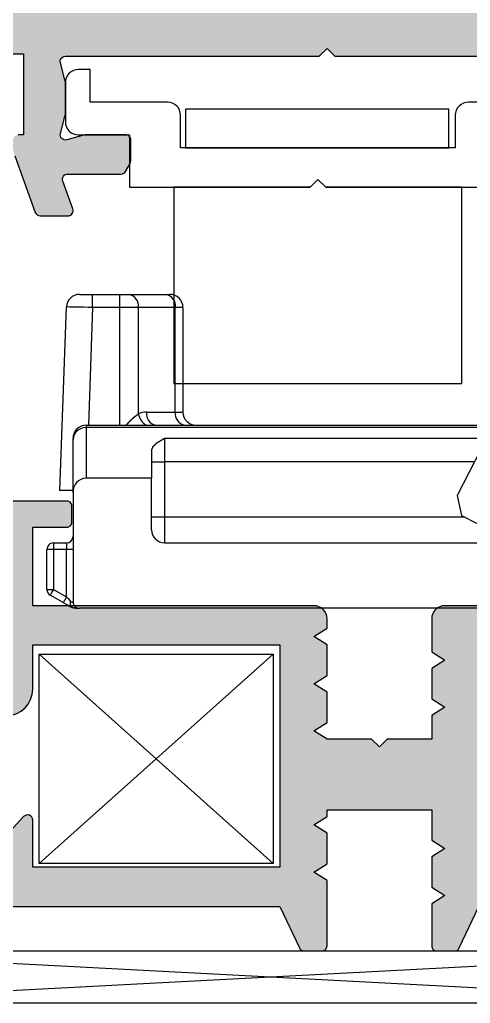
# Model space of a CAD drawing. Header units: millimetres. Extents: x -624 to 1947, y 11274 to 11571.
# Drawn here: x 1318.54 to 1335.76, y 11429.44 to 11467.04 of the extents above; entities that cross this region are included whole.
import ezdxf

# ---------------------------------------------------------------- set-up
doc = ezdxf.new("R2010")
doc.units = ezdxf.units.MM
doc.layers.add('AKSESUAR', color=7, linetype='Continuous')
doc.layers.add('aksesuar_k', color=7, linetype='Continuous')

# ---------------------------------------------------------------- blocks, each defined once
blk = doc.blocks.new('FGHDFHGFD')
at = {"color": 7, "linetype": 'Continuous'}
for p, q in [((5411.461, 1217.789), (5411.961, 1217.789)), ((5411.961, 1217.289), (5411.961, 1217.789)), ((5411.961, 1217.789), (5413.002, 1217.789)), ((5413.002, 1217.289), (5413.002, 1217.789)), ((5413.002, 1217.789), (5413.355, 1217.789)), ((5413.355, 1217.789), (5414.77, 1217.789)), ((5414.77, 1217.789), (5414.916, 1217.789)), ((5410.716, 1210.289), (5410.961, 1217.307)), ((5413.002, 1217.289), (5411.961, 1217.289)), ((5413.709, 1217.289), (5413.002, 1217.289)), ((5413.709, 1217.289), (5413.709, 1213.222)), ((5415.123, 1217.289), (5413.709, 1217.289)), ((5415.123, 1213.289), (5415.123, 1217.289)), ((5415.416, 1217.289), (5415.123, 1217.289)), ((5415.416, 1217.289), (5415.416, 1213.289)), ((5414.02, 1213.289), (5415.123, 1213.289)), ((5415.123, 1213.289), (5415.416, 1213.289)), ((5411.716, 1212.789), (5411.716, 1212.696)), ((5411.716, 1212.789), (5425.616, 1212.789)), ((5411.716, 1212.696), (5411.716, 1210.768)), ((5425.616, 1212.789), (5425.816, 1212.789)), ((5425.816, 1212.789), (5427.271, 1212.789)), ((5427.277, 1212.8), (5425.898, 1210.094)), ((5411.216, 1212.242), (5411.216, 1212.289)), ((5411.216, 1210.217), (5411.216, 1212.242)), ((5414.716, 1212.289), (5414.716, 1211.383)), ((5414.216, 1211.817), (5414.216, 1210.768)), ((5414.216, 1211.383), (5414.716, 1211.383)), ((5414.716, 1211.383), (5414.716, 1209.289)), ((5414.216, 1210.768), (5411.716, 1210.768)), ((5414.216, 1208.789), (5414.216, 1210.768)), ((5411.216, 1210.289), (5410.716, 1210.289)), ((5411.216, 1210.217), (5411.216, 1206.039)), ((5425.898, 1210.094), (5426.059, 1209.331)), ((5414.216, 1209.289), (5414.716, 1209.289)), ((5414.716, 1209.289), (5414.716, 1208.289)), ((5426.059, 1209.331), (5430.523, 1207.057)), ((5410.466, 1208.289), (5410.966, 1208.289)), ((5410.466, 1208.289), (5410.466, 1208.039)), ((5410.966, 1208.289), (5410.966, 1208.039)), ((5414.716, 1208.289), (5427.101, 1208.289)), ((5410.216, 1206.511), (5410.216, 1208.039)), ((5410.466, 1208.039), (5410.216, 1208.039)), ((5410.966, 1208.039), (5410.466, 1208.039)), ((5410.466, 1208.039), (5410.466, 1206.511)), ((5411.216, 1208.039), (5410.966, 1208.039)), ((5410.966, 1206.222), (5410.966, 1208.039)), ((5410.216, 1206.511), (5410.466, 1206.511)), ((5410.841, 1206.006), (5410.341, 1206.294)), ((5410.466, 1206.511), (5410.966, 1206.222)), ((5410.841, 1206.006), (5411.042, 1205.89)), ((5411.125, 1206.039), (5411.216, 1206.039)), ((5431.315, 1205.789), (5411.466, 1205.789))]:
    blk.add_line(p, q, dxfattribs=at)
at = {"color": 8, "linetype": 'Continuous'}
for p, q in [((5411.961, 1217.289), (5411.804, 1212.789)), ((5413.002, 1212.789), (5413.002, 1217.289)), ((5427.224, 1212.696), (5411.716, 1212.696)), ((5414.716, 1212.289), (5427.017, 1212.289)), ((5426.555, 1211.383), (5414.716, 1211.383)), ((5414.716, 1209.289), (5426.141, 1209.289))]:
    blk.add_line(p, q, dxfattribs=at)
at = {"color": 7, "linetype": 'Continuous', "flags": 128}
for points in [[(5411.961, 1217.289), (5411.788, 1217.292), (5411.619, 1217.295), (5411.461, 1217.298), (5411.318, 1217.301), (5411.195, 1217.303), (5411.095, 1217.304), (5411.021, 1217.306), (5410.976, 1217.306), (5410.961, 1217.307)], [(5410.466, 1206.511), (5410.442, 1206.469), (5410.418, 1206.428), (5410.397, 1206.391), (5410.378, 1206.358), (5410.362, 1206.331), (5410.351, 1206.311), (5410.344, 1206.299), (5410.341, 1206.294)], [(5410.966, 1206.222), (5410.942, 1206.18), (5410.918, 1206.139), (5410.897, 1206.102), (5410.878, 1206.069), (5410.862, 1206.042), (5410.851, 1206.022), (5410.843, 1206.01), (5410.841, 1206.006)], [(5410.966, 1206.222), (5411.023, 1206.157), (5411.077, 1206.095), (5411.125, 1206.039)]]:
    blk.add_lwpolyline(points, dxfattribs=at)
at = {"color": 8}
blk.add_polyline3d([(5413.24, 1212.79, 0), (5413.25, 1212.79, 0), (5413.25, 1212.8, 0), (5413.25, 1212.8, 0), (5413.25, 1212.8, 0), (5413.26, 1212.8, 0), (5413.26, 1212.81, 0), (5413.26, 1212.81, 0), (5413.26, 1212.81, 0), (5413.27, 1212.82, 0), (5413.27, 1212.82, 0), (5413.27, 1212.82, 0), (5413.28, 1212.82, 0), (5413.28, 1212.83, 0), (5413.28, 1212.83, 0), (5413.28, 1212.83, 0), (5413.29, 1212.84, 0), (5413.29, 1212.84, 0), (5413.29, 1212.84, 0), (5413.29, 1212.84, 0), (5413.3, 1212.85, 0), (5413.3, 1212.85, 0), (5413.3, 1212.85, 0), (5413.31, 1212.86, 0), (5413.31, 1212.86, 0), (5413.31, 1212.86, 0), (5413.31, 1212.87, 0), (5413.32, 1212.87, 0), (5413.32, 1212.87, 0), (5413.32, 1212.87, 0), (5413.33, 1212.88, 0), (5413.33, 1212.88, 0), (5413.33, 1212.88, 0), (5413.33, 1212.89, 0), (5413.34, 1212.89, 0), (5413.34, 1212.89, 0), (5413.34, 1212.89, 0), (5413.34, 1212.9, 0), (5413.35, 1212.9, 0), (5413.35, 1212.9, 0), (5413.35, 1212.91, 0), (5413.36, 1212.91, 0), (5413.36, 1212.91, 0), (5413.36, 1212.91, 0), (5413.36, 1212.92, 0), (5413.37, 1212.92, 0), (5413.37, 1212.92, 0), (5413.37, 1212.93, 0), (5413.38, 1212.93, 0), (5413.38, 1212.93, 0), (5413.38, 1212.93, 0), (5413.38, 1212.94, 0), (5413.39, 1212.94, 0), (5413.39, 1212.94, 0), (5413.39, 1212.95, 0), (5413.4, 1212.95, 0), (5413.4, 1212.95, 0), (5413.4, 1212.95, 0), (5413.4, 1212.96, 0), (5413.41, 1212.96, 0), (5413.41, 1212.96, 0), (5413.41, 1212.97, 0), (5413.42, 1212.97, 0), (5413.42, 1212.97, 0), (5413.42, 1212.97, 0), (5413.42, 1212.98, 0), (5413.43, 1212.98, 0), (5413.43, 1212.98, 0), (5413.43, 1212.98, 0), (5413.44, 1212.99, 0), (5413.44, 1212.99, 0), (5413.44, 1212.99, 0), (5413.44, 1213, 0), (5413.45, 1213, 0), (5413.45, 1213, 0), (5413.45, 1213, 0), (5413.46, 1213.01, 0), (5413.46, 1213.01, 0), (5413.46, 1213.01, 0), (5413.46, 1213.02, 0), (5413.47, 1213.02, 0), (5413.47, 1213.02, 0), (5413.47, 1213.02, 0), (5413.48, 1213.03, 0), (5413.48, 1213.03, 0), (5413.48, 1213.03, 0), (5413.48, 1213.03, 0), (5413.49, 1213.04, 0), (5413.49, 1213.04, 0), (5413.49, 1213.04, 0), (5413.5, 1213.05, 0), (5413.5, 1213.05, 0), (5413.5, 1213.05, 0), (5413.51, 1213.05, 0), (5413.51, 1213.06, 0), (5413.51, 1213.06, 0), (5413.51, 1213.06, 0), (5413.52, 1213.06, 0), (5413.52, 1213.07, 0), (5413.52, 1213.07, 0), (5413.53, 1213.07, 0), (5413.53, 1213.07, 0), (5413.53, 1213.08, 0), (5413.54, 1213.08, 0), (5413.54, 1213.08, 0), (5413.54, 1213.08, 0), (5413.54, 1213.09, 0), (5413.55, 1213.09, 0), (5413.55, 1213.09, 0), (5413.55, 1213.1, 0), (5413.56, 1213.1, 0), (5413.56, 1213.1, 0), (5413.56, 1213.1, 0), (5413.57, 1213.11, 0), (5413.57, 1213.11, 0), (5413.57, 1213.11, 0), (5413.58, 1213.11, 0), (5413.58, 1213.12, 0), (5413.58, 1213.12, 0), (5413.58, 1213.12, 0), (5413.59, 1213.12, 0), (5413.59, 1213.13, 0), (5413.59, 1213.13, 0), (5413.6, 1213.13, 0), (5413.6, 1213.13, 0), (5413.6, 1213.14, 0), (5413.61, 1213.14, 0), (5413.61, 1213.14, 0), (5413.61, 1213.14, 0), (5413.62, 1213.15, 0), (5413.62, 1213.15, 0), (5413.62, 1213.15, 0), (5413.62, 1213.15, 0), (5413.63, 1213.16, 0), (5413.63, 1213.16, 0), (5413.63, 1213.16, 0), (5413.64, 1213.16, 0), (5413.64, 1213.17, 0), (5413.64, 1213.17, 0), (5413.65, 1213.17, 0), (5413.65, 1213.17, 0), (5413.65, 1213.18, 0), (5413.66, 1213.18, 0), (5413.66, 1213.18, 0), (5413.66, 1213.18, 0), (5413.67, 1213.19, 0), (5413.67, 1213.19, 0), (5413.67, 1213.19, 0), (5413.67, 1213.19, 0), (5413.68, 1213.2, 0), (5413.68, 1213.2, 0), (5413.68, 1213.2, 0), (5413.69, 1213.2, 0), (5413.69, 1213.21, 0), (5413.69, 1213.21, 0), (5413.7, 1213.21, 0), (5413.7, 1213.21, 0), (5413.7, 1213.22, 0), (5413.71, 1213.22, 0), (5413.71, 1213.22, 0)], dxfattribs=at)
at = {"color": 7}
for points in [[(5414.22, 1211.82, 0), (5414.22, 1211.82, 0), (5414.22, 1211.82, 0), (5414.22, 1211.83, 0), (5414.22, 1211.83, 0), (5414.22, 1211.83, 0), (5414.22, 1211.83, 0), (5414.22, 1211.84, 0), (5414.22, 1211.84, 0), (5414.23, 1211.84, 0), (5414.23, 1211.85, 0), (5414.23, 1211.85, 0), (5414.23, 1211.85, 0), (5414.23, 1211.86, 0), (5414.23, 1211.86, 0), (5414.23, 1211.86, 0), (5414.23, 1211.87, 0), (5414.23, 1211.87, 0), (5414.23, 1211.87, 0), (5414.24, 1211.87, 0), (5414.24, 1211.88, 0), (5414.24, 1211.88, 0), (5414.24, 1211.88, 0), (5414.24, 1211.89, 0), (5414.24, 1211.89, 0), (5414.24, 1211.89, 0), (5414.24, 1211.9, 0), (5414.24, 1211.9, 0), (5414.25, 1211.9, 0), (5414.25, 1211.9, 0), (5414.25, 1211.91, 0), (5414.25, 1211.91, 0), (5414.25, 1211.91, 0), (5414.25, 1211.92, 0), (5414.25, 1211.92, 0), (5414.25, 1211.92, 0), (5414.26, 1211.92, 0), (5414.26, 1211.93, 0), (5414.26, 1211.93, 0), (5414.26, 1211.93, 0), (5414.26, 1211.94, 0), (5414.26, 1211.94, 0), (5414.26, 1211.94, 0), (5414.27, 1211.94, 0), (5414.27, 1211.95, 0), (5414.27, 1211.95, 0), (5414.27, 1211.95, 0), (5414.27, 1211.96, 0), (5414.27, 1211.96, 0), (5414.27, 1211.96, 0), (5414.28, 1211.96, 0), (5414.28, 1211.97, 0), (5414.28, 1211.97, 0), (5414.28, 1211.97, 0), (5414.28, 1211.97, 0), (5414.28, 1211.98, 0), (5414.29, 1211.98, 0), (5414.29, 1211.98, 0), (5414.29, 1211.98, 0), (5414.29, 1211.99, 0), (5414.29, 1211.99, 0), (5414.29, 1211.99, 0), (5414.3, 1211.99, 0), (5414.3, 1212, 0), (5414.3, 1212, 0), (5414.3, 1212, 0), (5414.3, 1212, 0), (5414.31, 1212.01, 0), (5414.31, 1212.01, 0), (5414.31, 1212.01, 0), (5414.31, 1212.01, 0), (5414.31, 1212.02, 0), (5414.32, 1212.02, 0), (5414.32, 1212.02, 0), (5414.32, 1212.02, 0), (5414.32, 1212.03, 0), (5414.32, 1212.03, 0), (5414.33, 1212.03, 0), (5414.33, 1212.03, 0), (5414.33, 1212.03, 0), (5414.33, 1212.04, 0), (5414.33, 1212.04, 0), (5414.34, 1212.04, 0), (5414.34, 1212.04, 0), (5414.34, 1212.05, 0), (5414.34, 1212.05, 0), (5414.35, 1212.05, 0), (5414.35, 1212.05, 0), (5414.35, 1212.05, 0), (5414.35, 1212.06, 0), (5414.35, 1212.06, 0), (5414.36, 1212.06, 0), (5414.36, 1212.06, 0), (5414.36, 1212.06, 0), (5414.36, 1212.07, 0), (5414.37, 1212.07, 0), (5414.37, 1212.07, 0), (5414.37, 1212.07, 0), (5414.37, 1212.08, 0), (5414.38, 1212.08, 0), (5414.38, 1212.08, 0), (5414.38, 1212.08, 0), (5414.38, 1212.08, 0), (5414.39, 1212.09, 0), (5414.39, 1212.09, 0), (5414.39, 1212.09, 0), (5414.39, 1212.09, 0), (5414.4, 1212.09, 0), (5414.4, 1212.1, 0), (5414.4, 1212.1, 0), (5414.4, 1212.1, 0), (5414.41, 1212.1, 0), (5414.41, 1212.1, 0), (5414.41, 1212.1, 0), (5414.41, 1212.11, 0), (5414.42, 1212.11, 0), (5414.42, 1212.11, 0), (5414.42, 1212.11, 0), (5414.42, 1212.11, 0), (5414.43, 1212.12, 0), (5414.43, 1212.12, 0), (5414.43, 1212.12, 0), (5414.43, 1212.12, 0), (5414.44, 1212.12, 0), (5414.44, 1212.13, 0), (5414.44, 1212.13, 0), (5414.45, 1212.13, 0), (5414.45, 1212.13, 0), (5414.45, 1212.13, 0), (5414.45, 1212.13, 0), (5414.46, 1212.14, 0), (5414.46, 1212.14, 0), (5414.46, 1212.14, 0), (5414.46, 1212.14, 0), (5414.47, 1212.14, 0), (5414.47, 1212.14, 0), (5414.47, 1212.15, 0), (5414.48, 1212.15, 0), (5414.48, 1212.15, 0), (5414.48, 1212.15, 0), (5414.48, 1212.15, 0), (5414.49, 1212.16, 0), (5414.49, 1212.16, 0), (5414.49, 1212.16, 0), (5414.5, 1212.16, 0), (5414.5, 1212.16, 0), (5414.5, 1212.16, 0), (5414.5, 1212.17, 0), (5414.51, 1212.17, 0), (5414.51, 1212.17, 0), (5414.51, 1212.17, 0), (5414.52, 1212.17, 0), (5414.52, 1212.17, 0), (5414.52, 1212.18, 0), (5414.52, 1212.18, 0), (5414.53, 1212.18, 0), (5414.53, 1212.18, 0), (5414.53, 1212.18, 0), (5414.54, 1212.18, 0), (5414.54, 1212.19, 0), (5414.54, 1212.19, 0), (5414.54, 1212.19, 0), (5414.55, 1212.19, 0), (5414.55, 1212.19, 0), (5414.55, 1212.19, 0), (5414.56, 1212.2, 0), (5414.56, 1212.2, 0), (5414.56, 1212.2, 0), (5414.56, 1212.2, 0), (5414.57, 1212.2, 0), (5414.57, 1212.2, 0), (5414.57, 1212.2, 0), (5414.58, 1212.21, 0), (5414.58, 1212.21, 0), (5414.58, 1212.21, 0), (5414.58, 1212.21, 0), (5414.59, 1212.21, 0), (5414.59, 1212.21, 0), (5414.59, 1212.22, 0), (5414.6, 1212.22, 0), (5414.6, 1212.22, 0), (5414.6, 1212.22, 0), (5414.6, 1212.22, 0), (5414.61, 1212.22, 0), (5414.61, 1212.23, 0), (5414.61, 1212.23, 0), (5414.61, 1212.23, 0), (5414.62, 1212.23, 0), (5414.62, 1212.23, 0), (5414.62, 1212.23, 0), (5414.63, 1212.24, 0), (5414.63, 1212.24, 0), (5414.63, 1212.24, 0), (5414.63, 1212.24, 0), (5414.64, 1212.24, 0), (5414.64, 1212.24, 0), (5414.64, 1212.25, 0), (5414.65, 1212.25, 0), (5414.65, 1212.25, 0), (5414.65, 1212.25, 0), (5414.65, 1212.25, 0), (5414.66, 1212.25, 0), (5414.66, 1212.25, 0), (5414.66, 1212.26, 0), (5414.66, 1212.26, 0), (5414.67, 1212.26, 0), (5414.67, 1212.26, 0), (5414.67, 1212.26, 0), (5414.68, 1212.26, 0), (5414.68, 1212.27, 0), (5414.68, 1212.27, 0), (5414.68, 1212.27, 0), (5414.69, 1212.27, 0), (5414.69, 1212.27, 0), (5414.69, 1212.27, 0), (5414.69, 1212.28, 0), (5414.7, 1212.28, 0), (5414.7, 1212.28, 0), (5414.7, 1212.28, 0), (5414.71, 1212.28, 0), (5414.71, 1212.28, 0), (5414.71, 1212.29, 0), (5414.71, 1212.29, 0), (5414.72, 1212.29, 0)], [(5411.04, 1205.89, 0), (5411.04, 1205.89, 0), (5411.04, 1205.89, 0), (5411.04, 1205.89, 0), (5411.04, 1205.89, 0), (5411.05, 1205.89, 0), (5411.05, 1205.89, 0), (5411.05, 1205.89, 0), (5411.05, 1205.89, 0), (5411.05, 1205.89, 0), (5411.05, 1205.89, 0), (5411.05, 1205.89, 0), (5411.05, 1205.89, 0), (5411.05, 1205.88, 0), (5411.05, 1205.88, 0), (5411.05, 1205.88, 0), (5411.05, 1205.88, 0), (5411.05, 1205.88, 0), (5411.05, 1205.88, 0), (5411.06, 1205.88, 0), (5411.06, 1205.88, 0), (5411.06, 1205.88, 0), (5411.06, 1205.88, 0), (5411.06, 1205.88, 0), (5411.06, 1205.88, 0), (5411.06, 1205.88, 0), (5411.06, 1205.88, 0), (5411.06, 1205.88, 0), (5411.06, 1205.88, 0), (5411.06, 1205.88, 0), (5411.06, 1205.88, 0), (5411.06, 1205.88, 0), (5411.06, 1205.88, 0), (5411.07, 1205.88, 0), (5411.07, 1205.88, 0), (5411.07, 1205.88, 0), (5411.07, 1205.88, 0), (5411.07, 1205.88, 0), (5411.07, 1205.88, 0), (5411.07, 1205.87, 0), (5411.07, 1205.87, 0), (5411.07, 1205.87, 0), (5411.07, 1205.87, 0), (5411.07, 1205.87, 0), (5411.07, 1205.87, 0), (5411.07, 1205.87, 0), (5411.07, 1205.87, 0), (5411.08, 1205.87, 0), (5411.08, 1205.87, 0), (5411.08, 1205.87, 0), (5411.08, 1205.87, 0), (5411.08, 1205.87, 0), (5411.08, 1205.87, 0), (5411.08, 1205.87, 0), (5411.08, 1205.87, 0), (5411.08, 1205.87, 0), (5411.08, 1205.87, 0), (5411.08, 1205.87, 0), (5411.08, 1205.87, 0), (5411.08, 1205.87, 0), (5411.08, 1205.87, 0), (5411.09, 1205.87, 0), (5411.09, 1205.87, 0), (5411.09, 1205.87, 0), (5411.09, 1205.87, 0), (5411.09, 1205.87, 0), (5411.09, 1205.87, 0), (5411.09, 1205.86, 0), (5411.09, 1205.86, 0), (5411.09, 1205.86, 0), (5411.09, 1205.86, 0), (5411.09, 1205.86, 0), (5411.09, 1205.86, 0), (5411.09, 1205.86, 0), (5411.1, 1205.86, 0), (5411.1, 1205.86, 0), (5411.1, 1205.86, 0), (5411.1, 1205.86, 0), (5411.1, 1205.86, 0), (5411.1, 1205.86, 0), (5411.1, 1205.86, 0), (5411.1, 1205.86, 0), (5411.1, 1205.86, 0), (5411.1, 1205.86, 0), (5411.1, 1205.86, 0), (5411.1, 1205.86, 0), (5411.1, 1205.86, 0), (5411.1, 1205.86, 0), (5411.11, 1205.86, 0), (5411.11, 1205.86, 0), (5411.11, 1205.86, 0), (5411.11, 1205.86, 0), (5411.11, 1205.86, 0), (5411.11, 1205.86, 0), (5411.11, 1205.86, 0), (5411.11, 1205.86, 0), (5411.11, 1205.86, 0), (5411.11, 1205.85, 0), (5411.11, 1205.85, 0), (5411.11, 1205.85, 0), (5411.11, 1205.85, 0), (5411.11, 1205.85, 0), (5411.12, 1205.85, 0), (5411.12, 1205.85, 0), (5411.12, 1205.85, 0), (5411.12, 1205.85, 0), (5411.12, 1205.85, 0), (5411.12, 1205.85, 0), (5411.12, 1205.85, 0), (5411.12, 1205.85, 0), (5411.12, 1205.85, 0), (5411.12, 1205.85, 0), (5411.12, 1205.85, 0), (5411.12, 1205.85, 0), (5411.12, 1205.85, 0), (5411.13, 1205.85, 0), (5411.13, 1205.85, 0), (5411.13, 1205.85, 0), (5411.13, 1205.85, 0), (5411.13, 1205.85, 0), (5411.13, 1205.85, 0), (5411.13, 1205.85, 0), (5411.13, 1205.85, 0), (5411.13, 1205.85, 0), (5411.13, 1205.85, 0), (5411.13, 1205.85, 0), (5411.13, 1205.85, 0), (5411.13, 1205.85, 0), (5411.13, 1205.85, 0), (5411.14, 1205.84, 0), (5411.14, 1205.84, 0), (5411.14, 1205.84, 0), (5411.14, 1205.84, 0), (5411.14, 1205.84, 0), (5411.14, 1205.84, 0), (5411.14, 1205.84, 0), (5411.14, 1205.84, 0), (5411.14, 1205.84, 0), (5411.14, 1205.84, 0), (5411.14, 1205.84, 0), (5411.14, 1205.84, 0), (5411.14, 1205.84, 0), (5411.15, 1205.84, 0), (5411.15, 1205.84, 0), (5411.15, 1205.84, 0), (5411.15, 1205.84, 0), (5411.15, 1205.84, 0), (5411.15, 1205.84, 0), (5411.15, 1205.84, 0), (5411.15, 1205.84, 0), (5411.15, 1205.84, 0), (5411.15, 1205.84, 0), (5411.15, 1205.84, 0), (5411.15, 1205.84, 0), (5411.15, 1205.84, 0), (5411.16, 1205.84, 0), (5411.16, 1205.84, 0), (5411.16, 1205.84, 0), (5411.16, 1205.84, 0), (5411.16, 1205.84, 0)], [(5411.16, 1205.84, 0), (5411.16, 1205.84, 0), (5411.16, 1205.84, 0), (5411.16, 1205.84, 0), (5411.16, 1205.84, 0), (5411.16, 1205.84, 0), (5411.16, 1205.84, 0), (5411.15, 1205.84, 0), (5411.15, 1205.84, 0), (5411.15, 1205.84, 0), (5411.15, 1205.84, 0), (5411.15, 1205.84, 0), (5411.15, 1205.84, 0), (5411.15, 1205.84, 0), (5411.15, 1205.85, 0), (5411.15, 1205.85, 0), (5411.15, 1205.85, 0), (5411.15, 1205.85, 0), (5411.15, 1205.85, 0), (5411.15, 1205.85, 0), (5411.15, 1205.85, 0), (5411.15, 1205.85, 0), (5411.15, 1205.85, 0), (5411.15, 1205.85, 0), (5411.15, 1205.85, 0), (5411.15, 1205.85, 0), (5411.15, 1205.85, 0), (5411.15, 1205.85, 0), (5411.15, 1205.86, 0), (5411.15, 1205.86, 0), (5411.15, 1205.86, 0), (5411.14, 1205.86, 0), (5411.14, 1205.86, 0), (5411.14, 1205.86, 0), (5411.14, 1205.86, 0), (5411.14, 1205.86, 0), (5411.14, 1205.86, 0), (5411.14, 1205.86, 0), (5411.14, 1205.86, 0), (5411.14, 1205.86, 0), (5411.14, 1205.86, 0), (5411.14, 1205.86, 0), (5411.14, 1205.87, 0), (5411.14, 1205.87, 0), (5411.14, 1205.87, 0), (5411.14, 1205.87, 0), (5411.14, 1205.87, 0), (5411.14, 1205.87, 0), (5411.14, 1205.87, 0), (5411.14, 1205.87, 0), (5411.14, 1205.87, 0), (5411.14, 1205.87, 0), (5411.14, 1205.87, 0), (5411.14, 1205.87, 0), (5411.14, 1205.87, 0), (5411.14, 1205.88, 0), (5411.14, 1205.88, 0), (5411.14, 1205.88, 0), (5411.14, 1205.88, 0), (5411.14, 1205.88, 0), (5411.14, 1205.88, 0), (5411.13, 1205.88, 0), (5411.13, 1205.88, 0), (5411.13, 1205.88, 0), (5411.13, 1205.88, 0), (5411.13, 1205.88, 0), (5411.13, 1205.88, 0), (5411.13, 1205.89, 0), (5411.13, 1205.89, 0), (5411.13, 1205.89, 0), (5411.13, 1205.89, 0), (5411.13, 1205.89, 0), (5411.13, 1205.89, 0), (5411.13, 1205.89, 0), (5411.13, 1205.89, 0), (5411.13, 1205.89, 0), (5411.13, 1205.89, 0), (5411.13, 1205.89, 0), (5411.13, 1205.89, 0), (5411.13, 1205.89, 0), (5411.13, 1205.9, 0), (5411.13, 1205.9, 0), (5411.13, 1205.9, 0), (5411.13, 1205.9, 0), (5411.13, 1205.9, 0), (5411.13, 1205.9, 0), (5411.13, 1205.9, 0), (5411.13, 1205.9, 0), (5411.13, 1205.9, 0), (5411.13, 1205.9, 0), (5411.13, 1205.9, 0), (5411.13, 1205.9, 0), (5411.13, 1205.91, 0), (5411.13, 1205.91, 0), (5411.13, 1205.91, 0), (5411.13, 1205.91, 0), (5411.13, 1205.91, 0), (5411.13, 1205.91, 0), (5411.13, 1205.91, 0), (5411.13, 1205.91, 0), (5411.13, 1205.91, 0), (5411.13, 1205.91, 0), (5411.13, 1205.91, 0), (5411.13, 1205.91, 0), (5411.13, 1205.91, 0), (5411.13, 1205.92, 0), (5411.13, 1205.92, 0), (5411.13, 1205.92, 0), (5411.12, 1205.92, 0), (5411.12, 1205.92, 0), (5411.12, 1205.92, 0), (5411.12, 1205.92, 0), (5411.12, 1205.92, 0), (5411.12, 1205.92, 0), (5411.12, 1205.92, 0), (5411.12, 1205.92, 0), (5411.12, 1205.92, 0), (5411.12, 1205.93, 0), (5411.12, 1205.93, 0), (5411.12, 1205.93, 0), (5411.12, 1205.93, 0), (5411.12, 1205.93, 0), (5411.12, 1205.93, 0), (5411.12, 1205.93, 0), (5411.12, 1205.93, 0), (5411.12, 1205.93, 0), (5411.12, 1205.93, 0), (5411.12, 1205.93, 0), (5411.12, 1205.93, 0), (5411.12, 1205.94, 0), (5411.12, 1205.94, 0), (5411.12, 1205.94, 0), (5411.12, 1205.94, 0), (5411.12, 1205.94, 0), (5411.12, 1205.94, 0), (5411.12, 1205.94, 0), (5411.12, 1205.94, 0), (5411.12, 1205.94, 0), (5411.12, 1205.94, 0), (5411.12, 1205.94, 0), (5411.12, 1205.94, 0), (5411.12, 1205.95, 0), (5411.12, 1205.95, 0), (5411.12, 1205.95, 0), (5411.12, 1205.95, 0), (5411.12, 1205.95, 0), (5411.12, 1205.95, 0), (5411.12, 1205.95, 0), (5411.12, 1205.95, 0), (5411.12, 1205.95, 0), (5411.12, 1205.95, 0), (5411.12, 1205.95, 0), (5411.12, 1205.95, 0), (5411.12, 1205.96, 0), (5411.12, 1205.96, 0), (5411.12, 1205.96, 0), (5411.12, 1205.96, 0), (5411.12, 1205.96, 0), (5411.12, 1205.96, 0), (5411.12, 1205.96, 0), (5411.12, 1205.96, 0), (5411.12, 1205.96, 0), (5411.12, 1205.96, 0), (5411.12, 1205.96, 0), (5411.12, 1205.96, 0), (5411.12, 1205.97, 0), (5411.12, 1205.97, 0), (5411.12, 1205.97, 0), (5411.12, 1205.97, 0), (5411.12, 1205.97, 0), (5411.12, 1205.97, 0), (5411.12, 1205.97, 0), (5411.12, 1205.97, 0), (5411.12, 1205.97, 0), (5411.12, 1205.97, 0), (5411.12, 1205.97, 0), (5411.12, 1205.97, 0), (5411.12, 1205.98, 0), (5411.12, 1205.98, 0), (5411.12, 1205.98, 0), (5411.12, 1205.98, 0), (5411.12, 1205.98, 0), (5411.12, 1205.98, 0), (5411.12, 1205.98, 0), (5411.12, 1205.98, 0), (5411.12, 1205.98, 0), (5411.12, 1205.98, 0), (5411.12, 1205.98, 0), (5411.12, 1205.98, 0), (5411.12, 1205.98, 0), (5411.12, 1205.99, 0), (5411.12, 1205.99, 0), (5411.12, 1205.99, 0), (5411.12, 1205.99, 0), (5411.12, 1205.99, 0), (5411.12, 1205.99, 0), (5411.12, 1205.99, 0), (5411.12, 1205.99, 0), (5411.12, 1205.99, 0), (5411.12, 1205.99, 0), (5411.12, 1205.99, 0), (5411.12, 1205.99, 0), (5411.12, 1206, 0), (5411.12, 1206, 0), (5411.12, 1206, 0), (5411.12, 1206, 0), (5411.12, 1206, 0), (5411.12, 1206, 0), (5411.12, 1206, 0), (5411.12, 1206, 0), (5411.12, 1206, 0), (5411.12, 1206, 0), (5411.12, 1206, 0), (5411.12, 1206, 0), (5411.12, 1206.01, 0), (5411.12, 1206.01, 0), (5411.12, 1206.01, 0), (5411.12, 1206.01, 0), (5411.12, 1206.01, 0), (5411.12, 1206.01, 0), (5411.12, 1206.01, 0), (5411.12, 1206.01, 0), (5411.12, 1206.01, 0), (5411.12, 1206.01, 0), (5411.12, 1206.01, 0), (5411.12, 1206.01, 0), (5411.12, 1206.02, 0), (5411.12, 1206.02, 0), (5411.12, 1206.02, 0), (5411.12, 1206.02, 0), (5411.12, 1206.02, 0), (5411.12, 1206.02, 0), (5411.12, 1206.02, 0), (5411.12, 1206.02, 0), (5411.12, 1206.02, 0), (5411.12, 1206.02, 0), (5411.12, 1206.02, 0), (5411.12, 1206.02, 0), (5411.12, 1206.03, 0), (5411.12, 1206.03, 0), (5411.12, 1206.03, 0), (5411.12, 1206.03, 0), (5411.12, 1206.03, 0), (5411.12, 1206.03, 0), (5411.12, 1206.03, 0), (5411.12, 1206.03, 0), (5411.12, 1206.03, 0), (5411.12, 1206.03, 0), (5411.12, 1206.03, 0), (5411.12, 1206.03, 0), (5411.12, 1206.04, 0), (5411.12, 1206.04, 0), (5411.12, 1206.04, 0), (5411.12, 1206.04, 0), (5411.12, 1206.04, 0), (5411.12, 1206.04, 0)], [(5411.16, 1205.84, 0), (5411.16, 1205.84, 0), (5411.16, 1205.83, 0), (5411.16, 1205.83, 0), (5411.16, 1205.83, 0), (5411.16, 1205.83, 0), (5411.16, 1205.83, 0), (5411.16, 1205.83, 0), (5411.17, 1205.83, 0), (5411.17, 1205.83, 0), (5411.17, 1205.83, 0), (5411.17, 1205.83, 0), (5411.17, 1205.83, 0), (5411.17, 1205.83, 0), (5411.17, 1205.83, 0), (5411.17, 1205.83, 0), (5411.17, 1205.83, 0), (5411.17, 1205.83, 0), (5411.18, 1205.83, 0), (5411.18, 1205.83, 0), (5411.18, 1205.83, 0), (5411.18, 1205.83, 0), (5411.18, 1205.83, 0), (5411.18, 1205.83, 0), (5411.18, 1205.83, 0), (5411.18, 1205.83, 0), (5411.18, 1205.83, 0), (5411.18, 1205.83, 0), (5411.19, 1205.83, 0), (5411.19, 1205.83, 0), (5411.19, 1205.83, 0), (5411.19, 1205.83, 0), (5411.19, 1205.83, 0), (5411.19, 1205.83, 0), (5411.19, 1205.82, 0), (5411.19, 1205.82, 0), (5411.19, 1205.82, 0), (5411.19, 1205.82, 0), (5411.2, 1205.82, 0), (5411.2, 1205.82, 0), (5411.2, 1205.82, 0), (5411.2, 1205.82, 0), (5411.2, 1205.82, 0), (5411.2, 1205.82, 0), (5411.2, 1205.82, 0), (5411.2, 1205.82, 0), (5411.2, 1205.82, 0), (5411.2, 1205.82, 0), (5411.21, 1205.82, 0), (5411.21, 1205.82, 0), (5411.21, 1205.82, 0), (5411.21, 1205.82, 0), (5411.21, 1205.82, 0), (5411.21, 1205.82, 0), (5411.21, 1205.82, 0), (5411.21, 1205.82, 0), (5411.21, 1205.82, 0), (5411.21, 1205.82, 0), (5411.22, 1205.82, 0), (5411.22, 1205.82, 0), (5411.22, 1205.82, 0), (5411.22, 1205.82, 0), (5411.22, 1205.82, 0), (5411.22, 1205.82, 0), (5411.22, 1205.82, 0), (5411.22, 1205.82, 0), (5411.22, 1205.82, 0), (5411.22, 1205.81, 0), (5411.23, 1205.81, 0), (5411.23, 1205.81, 0), (5411.23, 1205.81, 0), (5411.23, 1205.81, 0), (5411.23, 1205.81, 0), (5411.23, 1205.81, 0), (5411.23, 1205.81, 0), (5411.23, 1205.81, 0), (5411.23, 1205.81, 0), (5411.23, 1205.81, 0), (5411.24, 1205.81, 0), (5411.24, 1205.81, 0), (5411.24, 1205.81, 0), (5411.24, 1205.81, 0), (5411.24, 1205.81, 0), (5411.24, 1205.81, 0), (5411.24, 1205.81, 0), (5411.24, 1205.81, 0), (5411.24, 1205.81, 0), (5411.24, 1205.81, 0), (5411.25, 1205.81, 0), (5411.25, 1205.81, 0), (5411.25, 1205.81, 0), (5411.25, 1205.81, 0), (5411.25, 1205.81, 0), (5411.25, 1205.81, 0), (5411.25, 1205.81, 0), (5411.25, 1205.81, 0), (5411.25, 1205.81, 0), (5411.25, 1205.81, 0), (5411.26, 1205.81, 0), (5411.26, 1205.81, 0), (5411.26, 1205.81, 0), (5411.26, 1205.81, 0), (5411.26, 1205.81, 0), (5411.26, 1205.81, 0), (5411.26, 1205.81, 0), (5411.26, 1205.81, 0), (5411.26, 1205.81, 0), (5411.26, 1205.8, 0), (5411.27, 1205.8, 0), (5411.27, 1205.8, 0), (5411.27, 1205.8, 0), (5411.27, 1205.8, 0), (5411.27, 1205.8, 0), (5411.27, 1205.8, 0), (5411.27, 1205.8, 0), (5411.27, 1205.8, 0), (5411.27, 1205.8, 0), (5411.27, 1205.8, 0), (5411.28, 1205.8, 0), (5411.28, 1205.8, 0), (5411.28, 1205.8, 0), (5411.28, 1205.8, 0), (5411.28, 1205.8, 0), (5411.28, 1205.8, 0), (5411.28, 1205.8, 0), (5411.28, 1205.8, 0), (5411.28, 1205.8, 0), (5411.28, 1205.8, 0), (5411.29, 1205.8, 0), (5411.29, 1205.8, 0), (5411.29, 1205.8, 0), (5411.29, 1205.8, 0), (5411.29, 1205.8, 0), (5411.29, 1205.8, 0), (5411.29, 1205.8, 0), (5411.29, 1205.8, 0), (5411.29, 1205.8, 0), (5411.3, 1205.8, 0), (5411.3, 1205.8, 0), (5411.3, 1205.8, 0), (5411.3, 1205.8, 0), (5411.3, 1205.8, 0), (5411.3, 1205.8, 0), (5411.3, 1205.8, 0), (5411.3, 1205.8, 0), (5411.3, 1205.8, 0), (5411.3, 1205.8, 0), (5411.31, 1205.8, 0), (5411.31, 1205.8, 0), (5411.31, 1205.8, 0), (5411.31, 1205.8, 0), (5411.31, 1205.8, 0), (5411.31, 1205.8, 0), (5411.31, 1205.8, 0), (5411.31, 1205.8, 0), (5411.31, 1205.8, 0), (5411.31, 1205.8, 0), (5411.32, 1205.8, 0), (5411.32, 1205.8, 0), (5411.32, 1205.8, 0), (5411.32, 1205.8, 0), (5411.32, 1205.8, 0), (5411.32, 1205.8, 0), (5411.32, 1205.8, 0), (5411.32, 1205.8, 0), (5411.32, 1205.8, 0), (5411.32, 1205.79, 0), (5411.33, 1205.79, 0), (5411.33, 1205.79, 0), (5411.33, 1205.79, 0), (5411.33, 1205.79, 0), (5411.33, 1205.79, 0), (5411.33, 1205.79, 0), (5411.33, 1205.79, 0), (5411.33, 1205.79, 0), (5411.33, 1205.79, 0), (5411.34, 1205.79, 0), (5411.34, 1205.79, 0), (5411.34, 1205.79, 0), (5411.34, 1205.79, 0), (5411.34, 1205.79, 0), (5411.34, 1205.79, 0), (5411.34, 1205.79, 0), (5411.34, 1205.79, 0), (5411.34, 1205.79, 0), (5411.34, 1205.79, 0), (5411.35, 1205.79, 0), (5411.35, 1205.79, 0), (5411.35, 1205.79, 0), (5411.35, 1205.79, 0), (5411.35, 1205.79, 0), (5411.35, 1205.79, 0), (5411.35, 1205.79, 0), (5411.35, 1205.79, 0), (5411.35, 1205.79, 0), (5411.35, 1205.79, 0), (5411.36, 1205.79, 0), (5411.36, 1205.79, 0), (5411.36, 1205.79, 0), (5411.36, 1205.79, 0), (5411.36, 1205.79, 0), (5411.36, 1205.79, 0), (5411.36, 1205.79, 0), (5411.36, 1205.79, 0), (5411.36, 1205.79, 0), (5411.37, 1205.79, 0), (5411.37, 1205.79, 0), (5411.37, 1205.79, 0), (5411.37, 1205.79, 0), (5411.37, 1205.79, 0), (5411.37, 1205.79, 0), (5411.37, 1205.79, 0), (5411.37, 1205.79, 0), (5411.37, 1205.79, 0), (5411.37, 1205.79, 0), (5411.38, 1205.79, 0), (5411.38, 1205.79, 0), (5411.38, 1205.79, 0), (5411.38, 1205.79, 0), (5411.38, 1205.79, 0), (5411.38, 1205.79, 0), (5411.38, 1205.79, 0), (5411.38, 1205.79, 0), (5411.38, 1205.79, 0), (5411.38, 1205.79, 0), (5411.39, 1205.79, 0), (5411.39, 1205.79, 0), (5411.39, 1205.79, 0), (5411.39, 1205.79, 0), (5411.39, 1205.79, 0), (5411.39, 1205.79, 0), (5411.39, 1205.79, 0), (5411.39, 1205.79, 0), (5411.39, 1205.79, 0), (5411.4, 1205.79, 0), (5411.4, 1205.79, 0), (5411.4, 1205.79, 0), (5411.4, 1205.79, 0), (5411.4, 1205.79, 0), (5411.4, 1205.79, 0), (5411.4, 1205.79, 0), (5411.4, 1205.79, 0), (5411.4, 1205.79, 0), (5411.4, 1205.79, 0), (5411.41, 1205.79, 0), (5411.41, 1205.79, 0), (5411.41, 1205.79, 0), (5411.41, 1205.79, 0), (5411.41, 1205.79, 0), (5411.41, 1205.79, 0), (5411.41, 1205.79, 0), (5411.41, 1205.79, 0), (5411.41, 1205.79, 0), (5411.41, 1205.79, 0), (5411.42, 1205.79, 0), (5411.42, 1205.79, 0)]]:
    blk.add_polyline3d(points, dxfattribs=at)
at = {"color": 7, "linetype": 'Continuous'}
for centre, radius, start, end in [((5411.461, 1217.289), 0.5, 89.9985, 178.0025), ((5413.267, 1217.352), 0.446, 351.9513, 78.5768), ((5414.681, 1217.352), 0.446, 351.9513, 78.5768), ((5414.916, 1217.289), 0.5, 0.0015, 89.9985), ((5414.02, 1212.54), 0.75, 89.9921, 114.4735), ((5414.462, 1213.227), 0.446, 171.9513, 258.5768), ((5415.565, 1213.227), 0.446, 171.9513, 258.5768), ((5415.916, 1213.289), 0.5, 180.0015, 269.9985), ((5411.716, 1212.289), 0.5, 89.9981, 179.9985), ((5411.694, 1212.218), 0.478, 87.3187, 177.05), ((5411.742, 1210.242), 0.527, 92.8328, 182.7901), ((5410.966, 1208.539), 0.25, 270.0049, 0.0019), ((5414.716, 1208.789), 0.5, 180.0015, 269.9985), ((5410.466, 1208.039), 0.25, 89.9981, 180.0019), ((5410.466, 1206.511), 0.25, 179.9967, 239.9979), ((5411.466, 1206.039), 0.25, 179.9981, 270.0019)]:
    blk.add_arc(centre, radius, start, end, dxfattribs=at)
at = {"color": 8, "linetype": 'Continuous'}
blk.add_arc((5414.354, 1213.352), 0.658, 191.4408, 238.8559, dxfattribs=at)
blk = doc.blocks.new('A03091')
at = {"color": 1}
for p, q in [((708.427, 13168.563), (746.427, 13168.563)), ((708.427, 13168.563), (746.427, 13166.563)), ((708.427, 13166.563), (746.427, 13168.563)), ((746.427, 13166.563), (708.427, 13166.563))]:
    blk.add_line(p, q, dxfattribs=at)

msp = doc.modelspace()

# ---------------------------------------------------------------- hatches: boundary and pattern name
at = {"layer": 'AKSESUAR', "linetype": 'ByBlock'}
h = msp.add_hatch(color=30, dxfattribs=at)
h.paths.add_polyline_path([(1350.093, 11483.18, 0.198912), (1349.951, 11483.239), (1303.034, 11483.239, 0.414214), (1302.834, 11483.039), (1302.834, 11481.354, 0.441388), (1303.053, 11481.155, 0.292725), (1303.234, 11481.039), (1303.634, 11481.039, 0.414214), (1303.834, 11481.239), (1303.834, 11482.039, -0.414214), (1304.034, 11482.239), (1305.634, 11482.239, -0.414214), (1305.834, 11482.039), (1305.834, 11477.039, -0.414214), (1305.634, 11476.839), (1304.034, 11476.839, -0.414214), (1303.834, 11477.039), (1303.834, 11477.839, 0.414214), (1303.634, 11478.039), (1303.234, 11478.039, 0.292725), (1303.053, 11477.922, 0.441388), (1302.834, 11477.723), (1302.834, 11476.039, 0.414214), (1303.034, 11475.839), (1304.434, 11475.839), (1304.434, 11460.239), (1305.934, 11460.239), (1305.934, 11459.339, 0.414214), (1306.634, 11458.639), (1307.034, 11458.639, 0.414214), (1307.234, 11458.839), (1307.234, 11460.239), (1309.434, 11460.239), (1309.434, 11445.539), (1307.234, 11445.539), (1307.234, 11446.939, 0.527823), (1306.962, 11447.125, 0.47833), (1306.234, 11446.539), (1306.234, 11444.559, 0.388879), (1306.417, 11444.359), (1311.217, 11443.939, 0.440011), (1311.434, 11444.139), (1311.434, 11453.138), (1311.134, 11453.438), (1311.434, 11453.738), (1311.434, 11461.639, 0.414214), (1310.434, 11462.639), (1307.434, 11462.639, -0.414214), (1306.934, 11463.139), (1306.934, 11465.239, -0.414214), (1307.434, 11465.739), (1318.684, 11465.739), (1318.684, 11462.639), (1318.484, 11462.639, 0.414214), (1318.284, 11462.439), (1318.284, 11462.176, 0.087489), (1318.345, 11461.834), (1319.132, 11459.67, 0.315299), (1319.32, 11459.539), (1320.384, 11459.539, 0.520567), (1320.572, 11459.807), (1320.185, 11460.87, -0.520567), (1320.373, 11461.139), (1322.411, 11461.139, 0.267949), (1322.584, 11461.239), (1322.758, 11461.539, 0.131652), (1322.784, 11461.639), (1322.784, 11462.439, 0.414214), (1322.584, 11462.639), (1321.083, 11462.639, 0.065543), (1321.032, 11462.632), (1320.336, 11462.445, -0.57735), (1320.091, 11462.69), (1320.277, 11463.386, 0.065543), (1320.284, 11463.438), (1320.284, 11464.64, 0.065543), (1320.277, 11464.691), (1320.091, 11465.387, -0.493145), (1320.284, 11465.639), (1329.984, 11465.639), (1330.284, 11465.939), (1330.584, 11465.639), (1340.284, 11465.639, -0.493145), (1340.477, 11465.387), (1340.291, 11464.691, 0.065543), (1340.284, 11464.64), (1340.284, 11463.438, 0.065543), (1340.291, 11463.386), (1340.477, 11462.69, -0.57735), (1340.233, 11462.445), (1339.537, 11462.632, 0.065543), (1339.485, 11462.639), (1337.984, 11462.639, 0.414214), (1337.784, 11462.439), (1337.784, 11461.639, 0.131652), (1337.811, 11461.539), (1337.984, 11461.239, 0.267949), (1338.158, 11461.139), (1340.195, 11461.139, -0.520567), (1340.383, 11460.87), (1339.996, 11459.807, 0.520567), (1340.184, 11459.539), (1341.248, 11459.539, 0.315299), (1341.436, 11459.67), (1342.024, 11461.285, 0.087489), (1342.084, 11461.627), (1342.084, 11471.739), (1349.951, 11471.739, 0.198912), (1350.093, 11471.797), (1350.976, 11472.68, 0.198912), (1351.034, 11472.822), (1351.034, 11482.156, 0.198912), (1350.976, 11482.297)])
h.paths.add_polyline_path([(1349.534, 11481.739), (1349.534, 11473.239), (1341.584, 11473.239, 0.414214), (1340.584, 11472.239), (1340.584, 11467.339), (1305.934, 11467.339), (1305.934, 11469.339), (1307.334, 11469.339), (1307.334, 11470.839), (1305.934, 11470.839), (1305.934, 11475.339), (1306.334, 11475.339, 0.414214), (1307.334, 11476.339), (1307.334, 11481.739), (1340.584, 11481.739), (1340.584, 11480.439, 0.668179), (1340.926, 11480.297), (1342.309, 11481.68, -0.198912), (1342.45, 11481.739)], flags=16)
h = msp.add_hatch(color=30, dxfattribs=at)
h.paths.add_polyline_path([(1351.034, 11434.639), (1351.034, 11465.656, 0.198912), (1350.976, 11465.797), (1350.093, 11466.68, 0.198914), (1349.951, 11466.739), (1345.034, 11466.739), (1345.034, 11464.854, 0.26795), (1345.134, 11464.681), (1345.334, 11464.565, 0.131657), (1345.434, 11464.539), (1345.834, 11464.539, 0.414213), (1346.034, 11464.739), (1346.034, 11465.539), (1349.172, 11465.539, -0.198915), (1349.313, 11465.48), (1349.476, 11465.317, -0.19891), (1349.534, 11465.176), (1349.534, 11460.739, -0.414211), (1349.334, 11460.539), (1346.034, 11460.539), (1346.034, 11461.339, 0.414212), (1345.834, 11461.539), (1345.434, 11461.539, 0.131648), (1345.334, 11461.512), (1345.134, 11461.396, 0.267949), (1345.034, 11461.223), (1345.034, 11459.339), (1346.134, 11459.339), (1346.134, 11458.631, 0.267949), (1346.534, 11457.939), (1346.834, 11457.765, 0.577351), (1347.134, 11457.939), (1347.134, 11459.339), (1349.334, 11459.339), (1349.334, 11444.639), (1347.134, 11444.639), (1347.134, 11448.139), (1346.634, 11448.639), (1344.234, 11448.639, 0.414216), (1344.034, 11448.439), (1344.034, 11447.839, 0.414217), (1344.234, 11447.639), (1345.534, 11447.639), (1345.534, 11444.639), (1334.784, 11444.639, 0.414214), (1334.284, 11444.139), (1334.284, 11442.876), (1334.784, 11442.557), (1334.284, 11442.239), (1334.284, 11441.076), (1334.784, 11440.757), (1334.284, 11440.439), (1334.284, 11439.539), (1332.584, 11439.539), (1332.284, 11439.239), (1331.984, 11439.539), (1330.284, 11439.539), (1329.784, 11439.857), (1330.284, 11440.176), (1330.284, 11441.339), (1329.784, 11441.657), (1330.284, 11441.976), (1330.284, 11443.139), (1329.784, 11443.457), (1330.284, 11443.776), (1330.284, 11444.139, 0.414214), (1329.784, 11444.639), (1319.034, 11444.639), (1319.034, 11447.639), (1320.334, 11447.639, 0.414214), (1320.534, 11447.839), (1320.534, 11448.439, 0.414214), (1320.334, 11448.639), (1314.434, 11448.639), (1314.434, 11446.754, 0.267948), (1314.534, 11446.581), (1314.734, 11446.465, 0.131652), (1314.834, 11446.439), (1315.234, 11446.439, 0.414213), (1315.434, 11446.639), (1315.434, 11447.439, -0.414212), (1315.634, 11447.639), (1317.234, 11447.639, -0.414212), (1317.434, 11447.439), (1317.434, 11442.439, -0.414212), (1317.234, 11442.239), (1315.634, 11442.239, -0.414212), (1315.434, 11442.439), (1315.434, 11443.239, 0.414213), (1315.234, 11443.439), (1314.834, 11443.439, 0.131651), (1314.734, 11443.412), (1314.534, 11443.296, 0.267949), (1314.434, 11443.123), (1314.434, 11436.918, -0.398959), (1313.487, 11435.919), (1296.624, 11435.035, 0.39896), (1296.434, 11434.836), (1296.434, 11434.636, 0.267949), (1296.534, 11434.462, -0.57735), (1296.534, 11433.423, 0.267949), (1296.434, 11433.25), (1296.434, 11430.939), (1294.234, 11430.939), (1294.234, 11432.739, 0.414214), (1294.034, 11432.939, 0.414214), (1293.034, 11431.939), (1293.034, 11423.039, 0.414214), (1293.434, 11422.639), (1296.334, 11422.639, -0.414213), (1296.534, 11422.439), (1296.534, 11415.839, -0.414213), (1296.334, 11415.639), (1294.234, 11415.639), (1294.234, 11417.439, 0.414214), (1294.034, 11417.639, 0.414214), (1293.034, 11416.639), (1293.034, 11414.639, 0.414213), (1293.234, 11414.439), (1297.834, 11414.439, 0.414213), (1298.034, 11414.639), (1298.034, 11424.923, 0.26795), (1297.934, 11425.096), (1297.734, 11425.212, 0.131651), (1297.634, 11425.239), (1297.234, 11425.239, 0.414213), (1297.034, 11425.039), (1297.034, 11424.239, -0.414214), (1296.834, 11424.039), (1294.634, 11424.039, -0.414214), (1294.434, 11424.239), (1294.434, 11429.239, -0.414213), (1294.634, 11429.439), (1296.834, 11429.439, -0.414213), (1297.034, 11429.239), (1297.034, 11428.439, 0.414214), (1297.234, 11428.239), (1297.634, 11428.239, 0.131653), (1297.734, 11428.265), (1297.934, 11428.381, 0.26795), (1298.034, 11428.554), (1298.034, 11431.439), (1299.431, 11431.439, 0.221696), (1299.584, 11431.51), (1300.088, 11432.11, 0.63707), (1299.934, 11432.439), (1298.634, 11432.439), (1298.634, 11433.639), (1314.434, 11433.639), (1314.434, 11432.439), (1313.134, 11432.439, 0.63707), (1312.981, 11432.11), (1313.485, 11431.51, 0.221696), (1313.638, 11431.439), (1315.534, 11431.439), (1316.034, 11431.939), (1316.034, 11432.939, -0.414214), (1316.234, 11433.139), (1328.484, 11433.139), (1329.23, 11431.554, 0.290522), (1329.411, 11431.439), (1330.084, 11431.439, 0.414215), (1330.284, 11431.639), (1330.284, 11434.139), (1329.784, 11434.457), (1330.284, 11434.776), (1330.284, 11435.939), (1329.784, 11436.257), (1330.284, 11436.576), (1330.284, 11436.839), (1334.284, 11436.839), (1334.284, 11435.676), (1334.784, 11435.357), (1334.284, 11435.039), (1334.284, 11433.876), (1334.784, 11433.557), (1334.284, 11433.239), (1334.284, 11431.639, 0.414215), (1334.484, 11431.439), (1335.157, 11431.439, 0.290523), (1335.338, 11431.554), (1336.084, 11433.139), (1344.134, 11433.139), (1344.134, 11431.639, 0.414213), (1344.334, 11431.439), (1344.534, 11431.439, 0.414214), (1345.034, 11431.939), (1345.034, 11433.139), (1346.134, 11433.139), (1346.134, 11431.939, 0.414214), (1346.634, 11431.439), (1346.834, 11431.439, 0.414214), (1347.034, 11431.639), (1347.034, 11434.439), (1350.834, 11434.439, 0.414212)])
h.paths.add_polyline_path([(1336.084, 11434.639), (1336.084, 11443.139), (1345.534, 11443.139), (1345.534, 11441.839, 0.668181), (1345.876, 11441.697), (1347.286, 11443.107, -0.198917), (1347.361, 11443.139), (1349.334, 11443.139, -0.414212), (1349.534, 11442.939), (1349.534, 11436.139, -0.414212), (1349.334, 11435.939), (1345.734, 11435.939, 0.414214), (1345.534, 11435.739), (1345.534, 11434.639)], flags=16)
h.paths.add_polyline_path([(1316.334, 11440.439), (1318.034, 11440.439, 0.414213), (1319.034, 11441.439), (1319.034, 11443.139), (1328.484, 11443.139), (1328.484, 11434.639), (1319.034, 11434.639), (1319.034, 11436.439, 0.683705), (1318.687, 11436.574), (1317.029, 11434.768, -0.683706), (1316.334, 11435.039)], flags=16)

# ---------------------------------------------------------------- linework, layer by layer
at = {"color": 0}
for points in [[(1345.534, 11444.639), (1334.784, 11444.639, 0.414214), (1334.284, 11444.139), (1334.284, 11442.876), (1334.784, 11442.557), (1334.284, 11442.239), (1334.284, 11441.076), (1334.784, 11440.757), (1334.284, 11440.439), (1334.284, 11439.539), (1332.584, 11439.539), (1332.284, 11439.239), (1331.984, 11439.539), (1330.284, 11439.539), (1329.784, 11439.857), (1330.284, 11440.176), (1330.284, 11441.339), (1329.784, 11441.657), (1330.284, 11441.976), (1330.284, 11443.139), (1329.784, 11443.457), (1330.284, 11443.776), (1330.284, 11444.139, 0.414214), (1329.784, 11444.639), (1319.034, 11444.639), (1319.034, 11447.639), (1320.334, 11447.639, 0.414214), (1320.534, 11447.839), (1320.534, 11448.439, 0.414214), (1320.334, 11448.639), (1314.434, 11448.639)], [(1316.234, 11433.139), (1328.484, 11433.139), (1329.23, 11431.554, 0.290522), (1329.411, 11431.439), (1330.084, 11431.439, 0.414215), (1330.284, 11431.639), (1330.284, 11434.139), (1329.784, 11434.457), (1330.284, 11434.776), (1330.284, 11435.939), (1329.784, 11436.257), (1330.284, 11436.576), (1330.284, 11436.839), (1334.284, 11436.839), (1334.284, 11435.676), (1334.784, 11435.357), (1334.284, 11435.039), (1334.284, 11433.876), (1334.784, 11433.557), (1334.284, 11433.239), (1334.284, 11431.639, 0.414215), (1334.484, 11431.439), (1335.157, 11431.439, 0.290523), (1335.338, 11431.554), (1336.084, 11433.139)]]:
    msp.add_lwpolyline(points, format="xyb", dxfattribs=at)
msp.add_lwpolyline([(1316.334, 11440.439), (1318.034, 11440.439, 0.414213), (1319.034, 11441.439), (1319.034, 11443.139), (1328.484, 11443.139), (1328.484, 11434.639), (1319.034, 11434.639), (1319.034, 11436.439, 0.683705), (1318.687, 11436.574), (1317.029, 11434.768, -0.683706), (1316.334, 11435.039)], format="xyb", close=True, dxfattribs=at)
at = {"layer": 'AKSESUAR', "color": 30, "linetype": 'ByBlock'}
for points in [[(1318.345, 11461.834), (1319.132, 11459.67, 0.315299), (1319.32, 11459.539), (1320.384, 11459.539, 0.520567), (1320.572, 11459.807), (1320.185, 11460.87, -0.520567), (1320.373, 11461.139), (1322.411, 11461.139, 0.267949), (1322.584, 11461.239), (1322.758, 11461.539, 0.131652), (1322.784, 11461.639), (1322.784, 11462.439, 0.414214), (1322.584, 11462.639), (1321.083, 11462.639, 0.065543), (1321.032, 11462.632), (1320.336, 11462.445, -0.57735), (1320.091, 11462.69), (1320.277, 11463.386, 0.065543), (1320.284, 11463.438), (1320.284, 11464.64, 0.065543), (1320.277, 11464.691), (1320.091, 11465.387, -0.493145), (1320.284, 11465.639), (1329.984, 11465.639), (1330.284, 11465.939), (1330.584, 11465.639), (1340.284, 11465.639, -0.493145)], [(1307.434, 11465.739), (1318.684, 11465.739), (1318.684, 11462.639), (1318.484, 11462.639, 0.414214)]]:
    msp.add_lwpolyline(points, format="xyb", dxfattribs=at)
at = {"layer": 'AKSESUAR', "color": 0}
msp.add_lwpolyline([(1338.634, 11463.885), (1335.684, 11463.885, 0.414214), (1335.184, 11463.385), (1335.184, 11462.135), (1329.934, 11462.135), (1324.684, 11462.135), (1324.684, 11463.385, 0.414214), (1324.184, 11463.885), (1321.234, 11463.885), (1321.234, 11465.135), (1320.784, 11465.135, 0.414214), (1320.284, 11464.635), (1320.284, 11463.135, 0.414214), (1320.784, 11462.635), (1322.734, 11462.635), (1322.734, 11460.635), (1329.634, 11460.635), (1329.934, 11460.935), (1330.234, 11460.635), (1337.134, 11460.635)], format="xyb", dxfattribs=at)
for points in [[(1334.934, 11463.616), (1324.868, 11463.616), (1324.868, 11462.135), (1334.934, 11462.135)], [(1335.434, 11460.635), (1330.234, 11460.635), (1329.934, 11460.935), (1329.634, 11460.635), (1324.434, 11460.635), (1324.434, 11453.135), (1335.434, 11453.135)]]:
    msp.add_lwpolyline(points, close=True, dxfattribs=at)
at = {"layer": 'aksesuar_k', "color": 3}
for p, q in [((1319.278, 11442.786), (1328.228, 11434.786)), ((1328.228, 11442.786), (1319.278, 11434.786))]:
    msp.add_line(p, q, dxfattribs=at)
msp.add_lwpolyline([(1319.278, 11442.786), (1328.228, 11442.786), (1328.228, 11434.786), (1319.278, 11434.786)], close=True, dxfattribs=at)
at = {"layer": 'aksesuar_k', "color": 3, "flags": 128}
msp.add_lwpolyline([(1319.278, 11434.786), (1319.278, 11442.786), (1328.228, 11442.786), (1328.228, 11434.786)], close=True, dxfattribs=at)

# ---------------------------------------------------------------- block references
at = {"rotation": 180}
msp.add_blockref('A03091', (2055.582, 24598.002), dxfattribs=at)
at = {"layer": 'AKSESUAR'}
msp.add_blockref('FGHDFHGFD', (-4090.639, 10238.75), dxfattribs=at)

doc.saveas('drawing.dxf')
